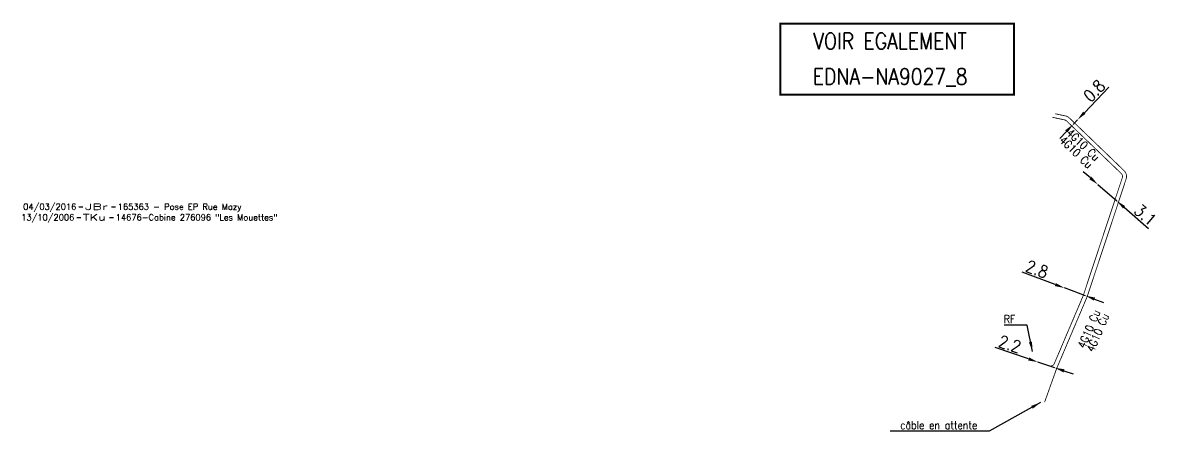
# Model space of a CAD drawing. Header units: millimetres. Extents: x 185116 to 185972, y 126995 to 127892.
# Drawn here: x 185510.7 to 185650.9, y 127734.4 to 127784.8 of the extents above; entities that cross this region are included whole.
import ezdxf
from ezdxf.enums import TextEntityAlignment as Align

# ---------------------------------------------------------------- set-up
doc = ezdxf.new("R2010")
doc.units = ezdxf.units.MM
doc.header["$PDMODE"] = 34
doc.linetypes.add('E_ST_Cu', pattern=[2000, 1000, 1000])
doc.layers.get('0').update_dxf_attribs({"linetype": 'CONTINUOUS'})
doc.layers.get('Defpoints').update_dxf_attribs({"linetype": 'CONTINUOUS'})
doc.layers.add('E_110', color=1, linetype='CONTINUOUS')
doc.layers.add('E_930', color=7, linetype='CONTINUOUS')
doc.layers.add('E_910', color=7, linetype='CONTINUOUS', plot=False)
doc.styles.get("Standard").update_dxf_attribs({"font": 'romans.shx', "width": 0.85})
doc.dimstyles.get("Standard").update_dxf_attribs({"dimtxt": 1.5, "dimasz": 1.2, "dimexe": 0.625, "dimexo": 0.625, "dimgap": 0.25, "dimtad": 1, "dimdec": 1, "dimzin": 0, "dimdsep": 46, "dimtxsty": 'Standard', "dimcen": -0.5, "dimadec": 0, "dimazin": 0, "dimtfac": 1, "dimtdec": 1, "dimtmove": 0, "dimatfit": 3, "dimfxl": 0, "dimtolj": 1, "dimtzin": 0, "dimarcsym": 0})

# ---------------------------------------------------------------- blocks, each defined once
blk = doc.blocks.new('GIS_MODF')
at = {"color": 0, "linetype": 'Continuous', "flags": 128}
for points in [[(-2.26, -0.01), (-1.76, -0.01)], [(1.76, -0.01), (2.26, -0.01)]]:
    blk.add_lwpolyline(points, dxfattribs=at)
at = {"color": 0, "linetype": 'Continuous'}
blk.add_attdef('DATE', text='', height=0.75, dxfattribs=at).set_placement((-2.58, -0.39), align=Align.RIGHT)
at = {"color": 0, "linetype": 'Continuous', "width": 3.590909}
blk.add_attdef('USER', text='', height=0.75, dxfattribs=at).set_placement((-1.52, -0.39), (1.31, -0.39), align=Align.FIT)
at = {"color": 0, "linetype": 'Continuous'}
blk.add_attdef('DESC', (2.53, -0.39), '', height=0.75, dxfattribs=at)
blk = doc.blocks.new('*D32')
at = {"layer": 'Defpoints', "color": 0, "linetype": 'Continuous', "transparency": 16777216}
for p in [(185640.84, 127772.85), (185640.84, 127772.85), (185640.29, 127772.27)]:
    blk.add_point(p, dxfattribs=at)
at = {"layer": 'E_110', "color": 0, "linetype": 'Continuous', "lineweight": -2, "transparency": 16777216}
for p, q in [((185641.68, 127773.71), (185644.71, 127776.86)), ((185640.29, 127772.27), (185640.84, 127772.85)), ((185639.46, 127771.41), (185638.63, 127770.54))]:
    blk.add_line(p, q, dxfattribs=at)
at = {"layer": 'E_110', "color": 0, "linetype": 'Continuous', "transparency": 16777216}
for points in [[(185641.53, 127773.85), (185641.82, 127773.57), (185640.84, 127772.85)], [(185639.31, 127771.55), (185639.6, 127771.27), (185640.29, 127772.27)]]:
    blk.add_solid(points, dxfattribs=at)
at = {"layer": 'E_110', "color": 0, "linetype": 'Continuous', "transparency": 16777216, "insert": (185642.89, 127776.41), "char_height": 1.5, "attachment_point": 5, "rotation": 46.1184}
blk.add_mtext('\\A1;0.8', dxfattribs=at)
blk = doc.blocks.new('*D33')
at = {"layer": 'Defpoints', "color": 0, "linetype": 'Continuous', "transparency": 16777216}
for p in [(185635.94, 127742.96), (185635.94, 127742.96), (185638.02, 127742.26)]:
    blk.add_point(p, dxfattribs=at)
at = {"layer": 'E_110', "color": 0, "linetype": 'Continuous', "lineweight": -2, "transparency": 16777216}
for p, q in [((185634.8, 127743.35), (185630.66, 127744.74)), ((185638.02, 127742.26), (185635.94, 127742.96)), ((185639.16, 127741.88), (185640.3, 127741.5))]:
    blk.add_line(p, q, dxfattribs=at)
at = {"layer": 'E_110', "color": 0, "linetype": 'Continuous', "transparency": 16777216}
for points in [[(185634.87, 127743.53), (185634.74, 127743.16), (185635.94, 127742.96)], [(185639.23, 127742.07), (185639.1, 127741.69), (185638.02, 127742.26)]]:
    blk.add_solid(points, dxfattribs=at)
at = {"layer": 'E_110', "color": 0, "linetype": 'Continuous', "transparency": 16777216, "insert": (185632.48, 127745.18), "char_height": 1.5, "attachment_point": 5, "rotation": 341.4109}
blk.add_mtext('\\A1;2.2', dxfattribs=at)
blk = doc.blocks.new('*D34')
at = {"layer": 'Defpoints', "color": 0, "linetype": 'Continuous', "transparency": 16777216}
for p in [(185639.22, 127752.1), (185639.22, 127752.1), (185641.8, 127751.15)]:
    blk.add_point(p, dxfattribs=at)
at = {"layer": 'E_110', "color": 0, "linetype": 'Continuous', "lineweight": -2, "transparency": 16777216}
for p, q in [((185638.09, 127752.52), (185634, 127754.03)), ((185641.8, 127751.15), (185639.22, 127752.1)), ((185642.92, 127750.73), (185644.05, 127750.31))]:
    blk.add_line(p, q, dxfattribs=at)
at = {"layer": 'E_110', "color": 0, "linetype": 'Continuous', "transparency": 16777216}
for points in [[(185638.16, 127752.7), (185638.03, 127752.33), (185639.22, 127752.1)], [(185642.99, 127750.92), (185642.86, 127750.54), (185641.8, 127751.15)]]:
    blk.add_solid(points, dxfattribs=at)
at = {"layer": 'E_110', "color": 0, "linetype": 'Continuous', "transparency": 16777216, "insert": (185635.83, 127754.42), "char_height": 1.5, "attachment_point": 5, "rotation": 339.6918}
blk.add_mtext('\\A1;2.8', dxfattribs=at)
blk = doc.blocks.new('*D35')
at = {"layer": 'Defpoints', "color": 0, "linetype": 'Continuous', "transparency": 16777216}
for p in [(185643.33, 127764.87), (185643.33, 127764.87), (185645.67, 127762.84)]:
    blk.add_point(p, dxfattribs=at)
at = {"layer": 'E_110', "color": 0, "linetype": 'Continuous', "lineweight": -2, "transparency": 16777216}
for p, q in [((185642.42, 127765.66), (185641.52, 127766.44)), ((185643.33, 127764.87), (185645.67, 127762.84)), ((185646.58, 127762.05), (185649.61, 127759.43))]:
    blk.add_line(p, q, dxfattribs=at)
at = {"layer": 'E_110', "color": 0, "linetype": 'Continuous', "transparency": 16777216}
for points in [[(185642.56, 127765.81), (185642.29, 127765.5), (185643.33, 127764.87)], [(185646.71, 127762.2), (185646.45, 127761.9), (185645.67, 127762.84)]]:
    blk.add_solid(points, dxfattribs=at)
at = {"layer": 'E_110', "color": 0, "linetype": 'Continuous', "transparency": 16777216, "insert": (185649.2, 127761.1), "char_height": 1.5, "attachment_point": 5, "rotation": 319.0824}
blk.add_mtext('\\A1;3.1', dxfattribs=at)

msp = doc.modelspace()

# ---------------------------------------------------------------- linework, layer by layer
at = {"layer": 'E_110', "linetype": 'E_ST_Cu', "ltscale": 0.5}
for points in [[(185637.71, 127773.15, 0.1, 0.1, 0), (185639.25, 127772.82, 0.1, 0.1, -0.139651), (185639.49, 127772.69, 0.1, 0.1, 0), (185640.12, 127772.08, 0.1, 0.1, 0), (185646.23, 127766.21, 0.1, 0.1, -0.288863), (185646.36, 127765.7, 0.1, 0.1, 0), (185645.47, 127763.02, 0.1, 0.1, 0), (185641.57, 127751.25, 0.1, 0.1, -0.020468), (185641.56, 127751.21, 0.1, 0.1, 0), (185637.97, 127742.78, 0.1, 0.1, -0.38945), (185637.36, 127742.5, 0.1, 0.1, 0), (185636.17, 127742.88, 0.1, 0.1, 0)], [(185638.09, 127773.58, 0.1, 0.1, 0), (185639.36, 127773.31, 0.1, 0.1, -0.139651), (185639.84, 127773.05, 0.1, 0.1, 0), (185640.47, 127772.44, 0.1, 0.1, 0), (185646.57, 127766.57, 0.1, 0.1, -0.288863), (185646.83, 127765.54, 0.1, 0.1, 0), (185645.88, 127762.66, 0.1, 0.1, 0), (185642.04, 127751.08, 0.1, 0.1, -0.020484), (185642.03, 127751.04, 0.1, 0.1, 0), (185638.26, 127742.18, 0.1, 0.1, 0), (185636.77, 127738.02, 0.1, 0.1, 0)]]:
    msp.add_lwpolyline(points, format="xyseb", dxfattribs=at)
at = {"layer": 'E_930', "const_width": 0.25}
msp.add_lwpolyline([(185604.14, 127784.68), (185632.98, 127784.68), (185632.98, 127775.94), (185604.14, 127775.94)], close=True, dxfattribs=at)

# ---------------------------------------------------------------- block references
at = {"layer": 'E_910'}
ref = msp.add_blockref('GIS_MODF', (185519.86, 127762.13), dxfattribs=at)
ref.add_attrib('DATE', '04/03/2016', dxfattribs={"layer": '0', "color": 0, "linetype": 'Continuous', "height": 0.75}).set_placement((185517.28, 127761.74), align=Align.RIGHT)
ref.add_attrib('USER', 'JBr', dxfattribs={"layer": '0', "color": 0, "linetype": 'Continuous', "height": 0.75, "width": 1.612245}).set_placement((185518.34, 127761.74), (185521.16, 127761.74), align=Align.FIT)
ref.add_attrib('DESC', '165363 - Pose EP Rue Mazy', (185522.39, 127761.74), dxfattribs={"layer": '0', "color": 0, "linetype": 'Continuous', "height": 0.75})
ref = msp.add_blockref('GIS_MODF', (185519.61, 127760.81), dxfattribs=at)
ref.add_attrib('DATE', '13/10/2006', dxfattribs={"layer": '0', "color": 0, "linetype": 'Continuous', "height": 0.75}).set_placement((185517.03, 127760.43), align=Align.RIGHT)
ref.add_attrib('USER', 'TKu', dxfattribs={"layer": '0', "color": 0, "linetype": 'Continuous', "height": 0.75, "width": 1.519231}).set_placement((185518.09, 127760.43), (185520.92, 127760.43), align=Align.FIT)
ref.add_attrib('DESC', '14676-Cabine 276096 "Les Mouettes"', (185522.14, 127760.43), dxfattribs={"layer": '0', "color": 0, "linetype": 'Continuous', "height": 0.75})

# ---------------------------------------------------------------- texts
at = {"layer": 'E_110', "linetype": 'E_ST_Cu', "ltscale": 0.5, "width": 0.85}
for rotation, p in [(316.1184, (185639.39, 127771.12)), (316.1184, (185638.51, 127770.22)), (66.9799, (185641.74, 127744.55)), (66.9799, (185642.82, 127744.1))]:
    msp.add_text('4G10 Cu', height=1, rotation=rotation, dxfattribs=at).set_placement(p)
at = {"layer": 'E_110', "linetype": 'Continuous', "char_height": 1, "attachment_point": 6}
for s, insert in [('RF', (185633.15, 127748.26)), ('câble en attente', (185628.46, 127735.18))]:
    msp.add_mtext(s, dxfattribs=dict(at, insert=insert))
at = {"layer": 'E_930', "width": 0.85}
for s, p in [('VOIR EGALEMENT', (185617.71, 127781.54)), ('EDNA-NA9027_8', (185617.71, 127777.17))]:
    msp.add_text(s, height=2, dxfattribs=at).set_placement(p, align=Align.CENTER)

# ---------------------------------------------------------------- dimensions: what is measured, and where the dimension line sits
at = {"layer": 'E_110', "linetype": 'Continuous'}
for base, p1, p2, angle, override, picture, middle in [((185640.84, 127772.85), (185640.29, 127772.27), (185640.84, 127772.85), 226.1184, {"dimatfit": 0}, '*D32', (185643.61, 127775.72)), ((185643.33, 127764.87), (185645.67, 127762.84), (185643.33, 127764.87), 319.0824, {"dimatfit": 0}, '*D35', (185648.55, 127760.35)), ((185639.22, 127752.1), (185641.8, 127751.15), (185639.22, 127752.1), 339.6918, {"dimscale": 1, "dimlfac": 1, "dimlunit": 2, "dimatfit": 0}, '*D34', (185635.48, 127753.48)), ((185635.94, 127742.96), (185638.02, 127742.26), (185635.94, 127742.96), 341.4109, {"dimatfit": 0}, '*D33', (185632.16, 127744.23))]:
    dim = msp.add_linear_dim(base=base, p1=p1, p2=p2, angle=angle, dimstyle='Standard', override=override, dxfattribs=at)
    dim.commit()
    dim.dimension.update_dxf_attribs({"geometry": picture, "text_midpoint": middle, "dimtype": 160})

# ---------------------------------------------------------------- leaders
at = {"layer": 'E_110', "linetype": 'Continuous', "annotation_type": 0, "has_hookline": 1, "hookline_direction": 1}
for points, text_width in [([(185635.27, 127744.26), (185634.6, 127747.51), (185633.4, 127747.51)], 1.38), ([(185636.26, 127737.97), (185629.91, 127734.43), (185628.71, 127734.43)], 10.73)]:
    msp.add_leader(points, dimstyle='Standard', dxfattribs=dict(at, text_width=text_width))

doc.saveas('drawing.dxf')
